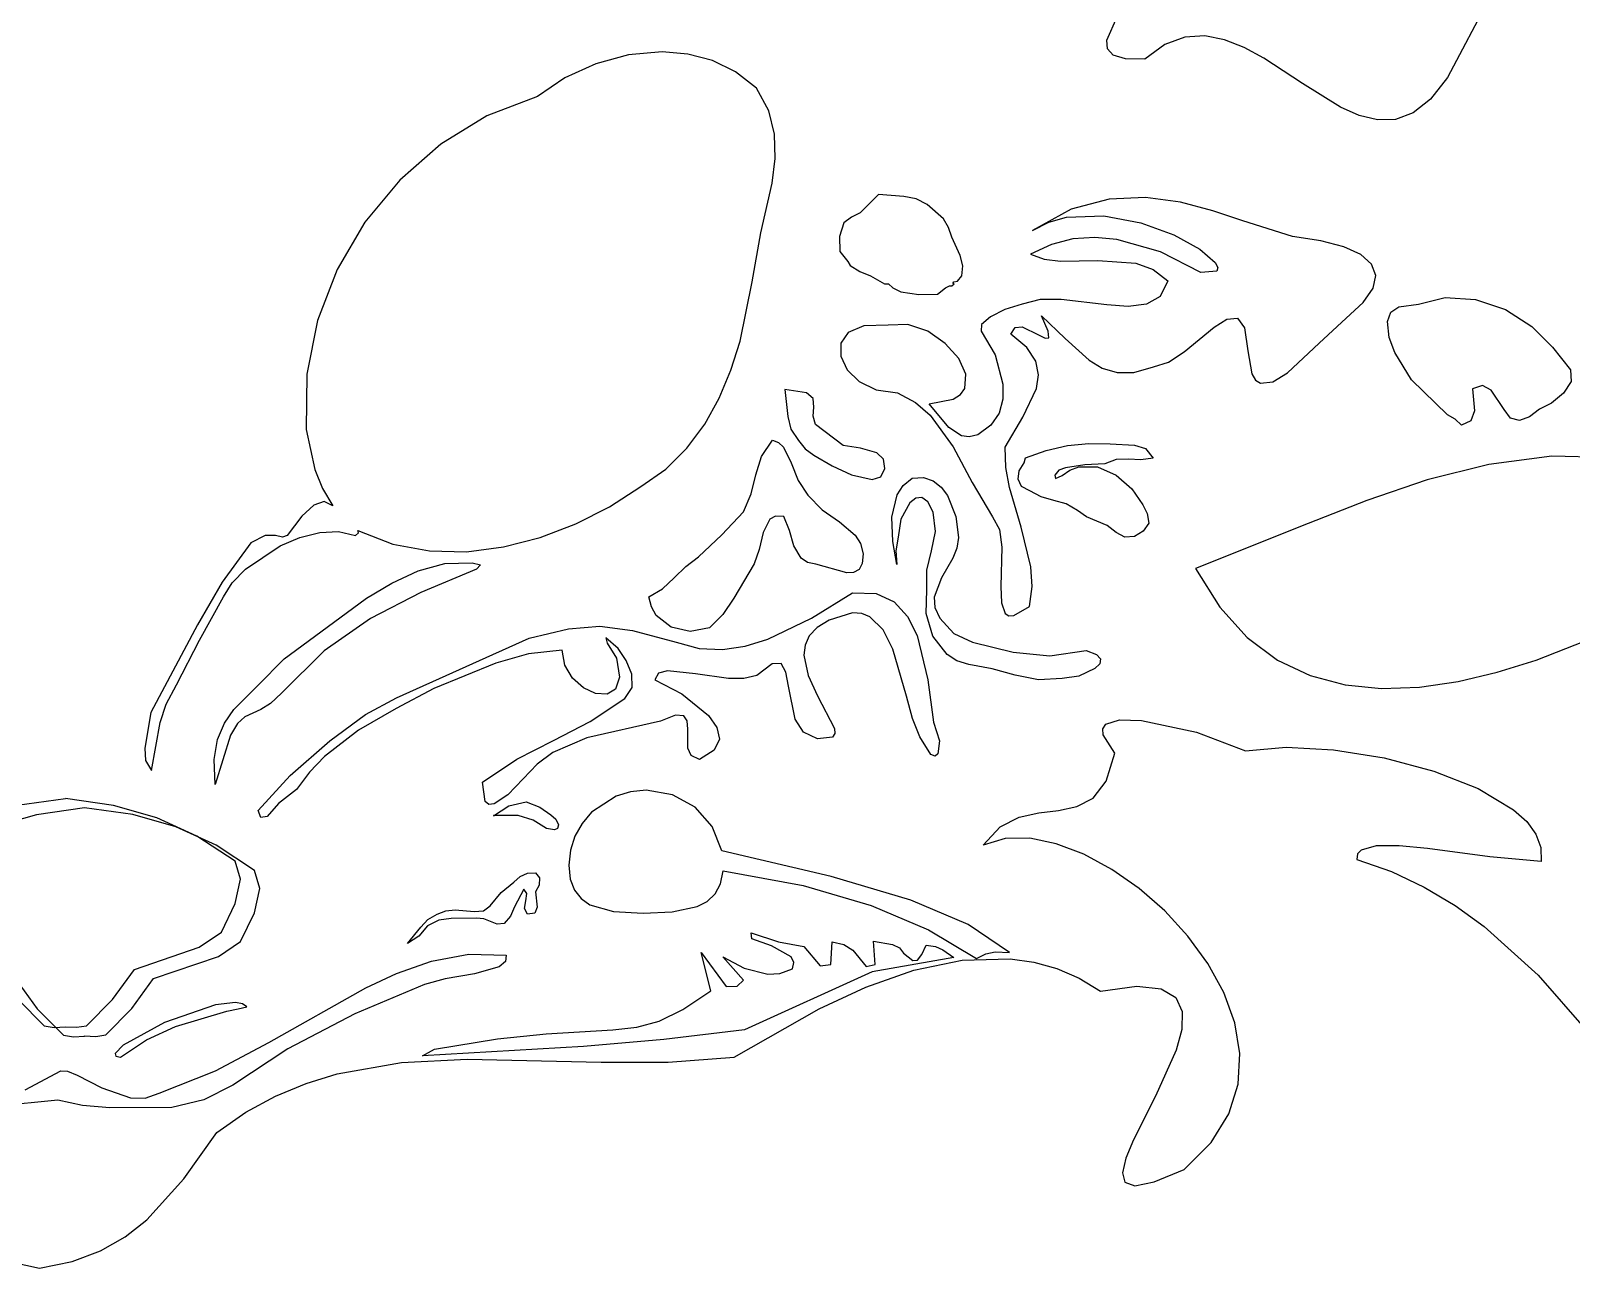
# Model space of a CAD drawing. Extents: x 0 to 245, y 66 to 287.
# Drawn here: x 122.4 to 203.8, y 112.3 to 177.7 of the extents above; entities that cross this region are included whole.
import ezdxf

# ---------------------------------------------------------------- set-up
doc = ezdxf.new("R2010")
doc.units = 0

msp = doc.modelspace()

# ---------------------------------------------------------------- linework, layer by layer
at = {"layer": 'Tête'}
for p, q in [((199.795261, 180.023084), (197.29527, 175.2688)), ((179.282254, 177.239774), (179.832749, 178.466838)), ((179.312456, 176.779926), (179.282254, 177.239774)), ((179.620347, 176.446183), (179.312456, 176.779926)), ((182.34736, 177.005746), (181.29137, 176.22796)), ((183.402172, 177.397931), (182.34736, 177.005746)), ((184.454468, 177.463208), (183.402172, 177.397931)), ((185.502905, 177.260271), (184.454468, 177.463208)), ((186.546143, 176.847813), (185.502905, 177.260271)), ((187.582843, 176.284528), (186.546143, 176.847813)), ((152.261151, 175.979995), (150.631157, 175.236539)), ((153.995952, 176.453271), (152.261151, 175.979995)), ((155.767, 176.616), (153.995952, 176.453271)), ((155.76685, 176.61594), (155.767, 176.616)), ((157.125495, 176.501692), (155.76685, 176.61594)), ((158.432307, 176.156068), (157.125495, 176.501692)), ((159.654996, 175.560097), (158.432307, 176.156068)), ((180.261471, 176.256282), (179.620347, 176.446183)), ((181.29137, 176.22796), (180.261471, 176.256282)), ((189.631263, 174.940251), (187.582843, 176.284528)), ((150.631157, 175.236539), (149.17453, 174.26327)), ((160.76127, 174.69481), (159.654996, 175.560097)), ((197.29527, 175.2688), (196.397691, 174.112203)), ((161.404469, 173.504931), (160.76127, 174.69481)), ((191.637439, 173.696991), (189.631263, 174.940251)), ((149.17453, 174.26327), (146.506655, 173.231136)), ((161.706, 172.263648), (161.404469, 173.504931)), ((192.621335, 173.259976), (191.637439, 173.696991)), ((196.397691, 174.112203), (195.480167, 173.391716)), ((146.506655, 173.231136), (144.064228, 171.735255)), ((193.590649, 173.024296), (192.621335, 173.259976)), ((194.54404, 173.048645), (193.590649, 173.024296)), ((195.480167, 173.391716), (194.54404, 173.048645)), ((161.74078, 170.983878), (161.706, 172.263648)), ((144.064228, 171.735255), (141.897281, 169.840538)), ((161.583726, 169.678538), (161.74078, 170.983878)), ((141.897281, 169.840538), (140.055845, 167.611895)), ((160.993792, 167.042813), (161.583726, 169.678538)), ((167.208, 169.08), (166.2407, 168.11269)), ((167.20814, 169.08001), (167.208, 169.08)), ((168.545829, 168.971799), (167.20814, 169.08001)), ((169.195859, 168.841793), (168.545829, 168.971799)), ((169.78763, 168.54261), (169.195859, 168.841793)), ((179.395171, 168.833966), (177.39321, 168.295402)), ((181.328827, 168.91819), (179.395171, 168.833966)), ((183.168924, 168.67163), (181.328827, 168.91819)), ((184.890205, 168.217843), (183.168924, 168.67163)), ((165.774579, 167.882079), (165.38087, 167.57529)), ((166.2407, 168.11269), (165.774579, 167.882079)), ((170.64747, 167.79026), (169.78763, 168.54261)), ((170.905295, 167.324283), (170.64747, 167.79026)), ((177.39321, 168.295402), (175.3482, 167.17894)), ((176.219925, 167.61292), (177.154377, 167.87208)), ((177.154377, 167.87208), (179.121701, 167.950266)), ((179.121701, 167.950266), (181.070648, 167.582159)), ((186.467415, 167.680386), (184.890205, 168.217843)), ((140.055845, 167.611895), (138.589951, 165.114236)), ((160.53554, 164.45981), (160.993792, 167.042813)), ((165.38087, 167.57529), (165.150049, 166.857204)), ((171.07738, 166.82295), (170.905295, 167.324283)), ((175.3482, 167.17894), (176.219925, 167.61292)), ((181.070648, 167.582159), (182.821692, 166.936419)), ((182.821692, 166.936419), (184.19531, 166.181705)), ((189.0886, 166.84869), (186.467415, 167.680386)), ((165.150049, 166.857204), (165.16591, 166.07059)), ((171.529634, 165.844576), (171.07738, 166.82295)), ((176.3478, 166.440501), (175.2427, 165.91539)), ((177.488132, 166.72883), (176.3478, 166.440501)), ((178.649167, 166.806519), (177.488132, 166.72883)), ((179.816376, 166.69971), (178.649167, 166.806519)), ((182.111195, 166.037163), (179.816376, 166.69971)), ((184.19531, 166.181705), (185.011975, 165.486677)), ((190.593755, 166.630504), (189.0886, 166.84869)), ((191.803202, 166.311805), (190.593755, 166.630504)), ((192.7004, 165.897012), (191.803202, 166.311805)), ((165.16591, 166.07059), (165.59583, 165.53319)), ((165.59583, 165.53319), (165.70335, 165.31824)), ((165.70335, 165.31824), (166.21769, 165.006906)), ((171.664735, 165.311227), (171.529634, 165.844576)), ((171.61477, 164.78086), (171.664735, 165.311227)), ((175.2427, 165.91539), (175.959532, 165.648833)), ((175.959532, 165.648833), (176.823131, 165.554001)), ((176.823131, 165.554001), (178.805547, 165.588471)), ((178.805547, 165.588471), (180.819775, 165.436718)), ((180.819775, 165.436718), (181.723139, 165.109107)), ((184.25635, 164.95032), (182.111195, 166.037163)), ((185.011975, 165.486677), (185.155349, 165.214252)), ((193.268806, 165.390549), (192.7004, 165.897012)), ((193.491879, 164.796835), (193.268806, 165.390549)), ((138.589951, 165.114236), (137.549629, 162.412472)), ((166.21769, 165.006906), (166.77814, 164.78084)), ((166.77814, 164.78084), (167.53049, 164.35093)), ((171.390174, 164.490006), (171.61477, 164.78086)), ((181.723139, 165.109107), (182.49564, 164.51666)), ((182.49564, 164.51666), (182.094581, 163.691145)), ((185.092164, 165.019995), (184.25635, 164.95032)), ((185.155349, 165.214252), (185.092164, 165.019995)), ((193.353077, 164.120294), (193.491879, 164.796835)), ((159.890503, 161.323819), (160.53554, 164.45981)), ((167.53049, 164.35093), (167.74545, 164.35093)), ((167.74545, 164.35093), (167.9604, 164.13598)), ((167.9604, 164.13598), (168.39033, 163.92102)), ((168.39033, 163.92102), (169.34139, 163.795245)), ((169.34139, 163.795245), (170.32494, 163.8135)), ((170.32494, 163.8135), (170.75485, 164.13594)), ((170.75485, 164.13594), (170.96982, 164.24346)), ((170.96982, 164.24346), (171.07734, 164.24346)), ((171.07734, 164.24346), (171.215408, 164.351578)), ((171.137103, 164.362645), (171.18486, 164.45842)), ((171.215408, 164.351578), (171.137103, 164.362645)), ((171.18486, 164.45842), (171.390174, 164.490006)), ((182.094581, 163.691145), (181.370026, 163.274714)), ((192.835858, 163.365345), (193.353077, 164.120294)), ((173.894739, 162.996031), (173.127967, 162.615066)), ((174.80635, 163.27282), (173.894739, 162.996031)), ((175.755479, 163.520024), (174.80635, 163.27282)), ((176.871513, 163.523376), (175.755479, 163.520024)), ((179.277361, 163.233814), (176.871513, 163.523376)), ((180.403708, 163.158545), (179.277361, 163.233814)), ((181.370026, 163.274714), (180.403708, 163.158545)), ((191.92368, 162.53641), (192.835858, 163.365345)), ((194.297015, 162.853413), (194.707554, 163.132053)), ((194.707554, 163.132053), (195.74886, 163.27326)), ((195.74886, 163.27326), (197.159267, 163.628529)), ((197.159267, 163.628529), (198.76036, 163.518495)), ((198.76036, 163.518495), (200.357065, 162.991251)), ((200.357065, 162.991251), (201.75431, 162.09489)), ((137.549629, 162.412472), (136.984912, 159.571513)), ((166.432172, 162.136605), (165.610929, 161.782433)), ((167.72294, 162.17316), (166.432172, 162.136605)), ((168.766271, 162.205805), (167.72294, 162.17316)), ((169.808499, 161.842734), (168.766271, 162.205805)), ((172.65688, 162.207666), (172.63232, 161.85157)), ((173.127967, 162.615066), (172.65688, 162.207666)), ((174.429499, 162.046623), (174.80226, 162.070725)), ((174.80226, 162.070725), (175.673304, 161.650832)), ((176.174706, 161.847953), (175.82874, 162.66677)), ((175.82874, 162.66677), (177.080092, 161.458666)), ((183.364153, 160.748462), (184.950075, 162.060899)), ((184.950075, 162.060899), (185.629905, 162.48737)), ((185.629905, 162.48737), (186.181255, 162.533993)), ((186.181255, 162.533993), (186.564328, 162.030757)), ((190.502053, 161.214312), (191.92368, 162.53641)), ((194.113, 162.359), (194.297015, 162.853413)), ((194.113, 162.3587), (194.113, 162.359)), ((194.19944, 161.515324), (194.113, 162.3587)), ((201.75431, 162.09489), (202.839057, 161.002495)), ((159.404776, 159.785795), (159.890503, 161.323819)), ((165.610929, 161.782433), (165.217607, 161.210595)), ((170.739914, 161.2028), (169.808499, 161.842734)), ((172.63232, 161.85157), (173.374399, 160.598923)), ((174.19804, 161.68896), (174.429499, 162.046623)), ((175.056857, 160.980782), (174.19804, 161.68896)), ((175.673304, 161.650832), (176.02239, 161.473131)), ((176.02239, 161.473131), (176.21439, 161.494456)), ((176.21439, 161.494456), (176.174706, 161.847953)), ((177.080092, 161.458666), (178.338437, 160.310923)), ((186.564328, 162.030757), (186.73933, 160.80765)), ((194.49963, 160.72297), (194.19944, 161.515324)), ((165.217607, 161.210595), (165.210604, 160.521046)), ((165.210604, 160.521046), (165.548317, 159.81374)), ((171.450808, 160.404855), (170.739914, 161.2028)), ((173.374399, 160.598923), (173.789707, 159.041889)), ((175.525961, 160.266573), (175.056857, 160.980782)), ((182.537651, 160.202521), (183.364153, 160.748462)), ((186.73933, 160.80765), (186.941115, 159.588219)), ((188.823065, 159.647622), (190.502053, 161.214312)), ((194.94596, 159.998259), (194.49963, 160.72297)), ((202.839057, 161.002495), (203.78768, 159.79892)), ((158.786819, 158.30891), (159.404776, 159.785795)), ((165.548317, 159.81374), (166.189145, 159.188629)), ((171.831472, 159.56775), (171.450808, 160.404855)), ((175.672431, 159.543894), (175.525961, 160.266573)), ((178.338437, 160.310923), (179.037869, 159.897206)), ((179.037869, 159.897206), (179.820212, 159.663605)), ((179.820212, 159.663605), (180.712521, 159.665127)), ((180.712521, 159.665127), (181.74185, 159.95678)), ((181.74185, 159.95678), (182.537651, 160.202521)), ((188.04693, 159.165304), (188.823065, 159.647622)), ((195.39226, 159.27354), (194.94596, 159.998259)), ((203.78768, 159.79892), (203.823957, 159.184845)), ((136.984912, 159.571513), (136.94583, 156.65627)), ((166.189145, 159.188629), (167.091483, 158.745668)), ((171.5433, 158.498658), (171.772198, 158.810338)), ((171.772198, 158.810338), (171.831472, 159.56775)), ((173.789707, 159.041889), (173.782525, 158.255541)), ((174.846822, 157.300644), (175.563345, 158.810305)), ((175.563345, 158.810305), (175.672431, 159.543894)), ((186.941115, 159.588219), (187.141778, 159.259953)), ((187.141778, 159.259953), (187.398297, 159.093137)), ((187.398297, 159.093137), (188.04693, 159.165304)), ((197.28565, 157.42005), (195.39226, 159.27354)), ((199.132119, 158.970348), (198.60359, 158.80159)), ((198.60359, 158.80159), (198.709578, 157.630695)), ((199.600069, 158.724884), (199.132119, 158.970348)), ((203.823957, 159.184845), (203.418155, 158.570176)), ((158.019064, 156.924031), (158.786819, 158.30891)), ((162.264, 158.762), (162.409949, 157.339986)), ((163.40949, 158.59184), (162.264, 158.762)), ((162.264, 158.762), (162.264, 158.762)), ((163.748715, 158.287259), (163.40949, 158.59184)), ((163.78168, 157.839659), (163.748715, 158.287259)), ((167.091483, 158.745668), (168.21373, 158.58481)), ((168.21373, 158.58481), (169.16181, 158.077632)), ((169.16181, 158.077632), (169.94336, 157.408607)), ((170.926184, 156.758722), (169.89499, 158.01)), ((169.89499, 158.01), (169.895, 158.01)), ((169.895, 158.01), (171.163276, 158.251471)), ((171.163276, 158.251471), (171.5433, 158.498658)), ((173.782525, 158.255541), (173.582894, 157.520673)), ((200.27521, 157.71301), (199.600069, 158.724884)), ((202.787631, 158.050902), (202.14974, 157.72301)), ((203.418155, 158.570176), (202.787631, 158.050902)), ((162.409949, 157.339986), (162.565721, 156.659911)), ((163.74611, 157.34816), (163.78168, 157.839659)), ((163.87973, 156.91188), (163.74611, 157.34816)), ((169.94336, 157.408607), (171.15737, 155.730809)), ((173.582894, 157.520673), (173.153895, 156.879811)), ((173.91302, 155.71808), (174.846822, 157.300644)), ((197.695261, 157.198008), (197.28565, 157.42005)), ((198.0318, 156.8834), (197.695261, 157.198008)), ((198.709578, 157.630695), (198.521251, 157.114689)), ((200.626233, 157.244729), (200.27521, 157.71301)), ((201.092989, 157.132286), (200.626233, 157.244729)), ((201.619488, 157.312705), (201.092989, 157.132286)), ((202.14974, 157.72301), (201.619488, 157.312705)), ((136.94583, 156.65627), (137.410756, 154.540368)), ((157.083943, 155.662026), (158.019064, 156.924031)), ((162.565721, 156.659911), (162.97709, 156.0693)), ((165.33783, 155.803), (163.87973, 156.91188)), ((171.595494, 156.312558), (170.926184, 156.758722)), ((172.45861, 156.37548), (171.998545, 156.262128)), ((173.153895, 156.879811), (172.45861, 156.37548)), ((198.521251, 157.114689), (198.0318, 156.8834)), ((155.963888, 154.553763), (157.083943, 155.662026)), ((161.02825, 155.22389), (161.60372, 156.07887)), ((161.60372, 156.07887), (161.92773, 155.970168)), ((161.92773, 155.970168), (162.188149, 155.710042)), ((162.188149, 155.710042), (162.593396, 154.893781)), ((162.97709, 156.0693), (163.331251, 155.621251)), ((163.331251, 155.621251), (163.787582, 155.30117)), ((166.260466, 155.655417), (165.33783, 155.803)), ((167.12782, 155.41461), (166.260466, 155.655417)), ((171.15737, 155.730809), (172.156768, 153.843001)), ((171.998545, 156.262128), (171.595494, 156.312558)), ((173.940883, 154.640541), (173.91302, 155.71808)), ((174.982, 155.156), (176.070135, 155.542696)), ((176.070135, 155.542696), (177.1919, 155.8007)), ((177.1919, 155.8007), (178.327854, 155.902341)), ((178.327854, 155.902341), (179.46155, 155.8962)), ((179.46155, 155.8962), (180.74981, 155.825115)), ((180.74981, 155.825115), (181.324303, 155.647561)), ((181.324303, 155.647561), (181.72472, 155.13345)), ((160.721908, 154.248353), (161.02825, 155.22389)), ((162.593396, 154.893781), (162.969823, 153.946625)), ((163.787582, 155.30117), (164.76573, 154.73263)), ((164.76573, 154.73263), (165.775941, 154.246565)), ((167.479795, 155.087741), (167.12782, 155.41461)), ((167.534501, 154.593877), (167.479795, 155.087741)), ((174.638288, 154.47357), (174.91151, 154.8881)), ((174.91151, 154.8881), (174.98191, 155.15594)), ((174.98191, 155.15594), (174.982, 155.156)), ((178.123264, 154.777552), (177.09108, 154.62714)), ((179.16828, 154.83903), (178.123264, 154.777552)), ((179.780773, 155.069525), (179.16828, 154.83903)), ((180.428035, 155.07987), (179.780773, 155.069525)), ((181.084529, 155.0434), (180.428035, 155.07987)), ((181.72472, 155.13345), (181.084529, 155.0434)), ((199.474908, 154.798757), (196.210467, 153.981095)), ((202.809148, 155.232667), (199.474908, 154.798757)), ((206.20698, 155.161273), (202.809148, 155.232667)), ((137.410756, 154.540368), (137.820744, 153.535205)), ((154.64133, 153.63011), (155.963888, 154.553763)), ((160.474347, 153.244132), (160.721908, 154.248353)), ((162.969823, 153.946625), (163.46779, 153.18511)), ((165.775941, 154.246565), (166.87919, 153.99972)), ((166.87919, 153.99972), (167.323709, 154.156657)), ((167.323709, 154.156657), (167.534501, 154.593877)), ((168.515526, 153.687215), (168.98843, 154.08363)), ((168.98843, 154.08363), (169.582186, 154.111786)), ((169.582186, 154.111786), (170.089727, 153.93948)), ((170.089727, 153.93948), (170.513084, 153.606722)), ((174.129123, 153.578041), (173.940883, 154.640541)), ((174.586789, 154.027374), (174.638288, 154.47357)), ((174.772003, 153.642451), (174.586789, 154.027374)), ((176.73712, 154.503117), (176.534654, 154.234317)), ((176.534654, 154.234317), (176.569028, 154.059347)), ((176.569028, 154.059347), (176.92559, 154.21681)), ((177.09108, 154.62714), (176.73712, 154.503117)), ((176.92559, 154.21681), (177.328044, 154.507396)), ((177.328044, 154.507396), (177.794678, 154.669282)), ((177.794678, 154.669282), (178.78711, 154.68248)), ((178.78711, 154.68248), (179.775909, 154.22994)), ((179.775909, 154.22994), (180.59448, 153.5182)), ((196.210467, 153.981095), (193.022031, 152.901237)), ((137.820744, 153.535205), (138.36652, 152.60877)), ((152.982711, 152.570518), (154.64133, 153.63011)), ((160.07522, 152.3031), (160.474347, 153.244132)), ((163.46779, 153.18511), (164.223376, 152.408228)), ((167.909066, 152.010411), (168.192653, 153.193791)), ((168.192653, 153.193791), (168.515526, 153.687215)), ((170.513084, 153.606722), (170.85429, 153.153521)), ((170.85429, 153.153521), (171.298378, 152.045829)), ((172.156768, 153.843001), (173.24256, 152.03677)), ((174.741513, 151.481946), (174.129123, 153.578041)), ((175.20892, 153.41174), (174.772003, 153.642451)), ((175.811045, 153.08652), (175.20892, 153.41174)), ((180.59448, 153.5182), (181.190065, 152.666739)), ((137.35636, 152.658433), (136.715633, 152.061404)), ((137.896467, 152.84151), (137.35636, 152.658433)), ((138.36652, 152.60877), (137.896467, 152.84151)), ((151.200545, 151.662738), (152.982711, 152.570518)), ((158.929593, 151.077071), (160.07522, 152.3031)), ((164.223376, 152.408228), (165.153354, 151.77168)), ((168.869959, 152.773119), (168.394766, 151.913101)), ((169.175245, 153.016731), (168.869959, 152.773119)), ((169.495465, 153.055507), (169.175245, 153.016731)), ((169.807971, 152.82902), (169.495465, 153.055507)), ((170.09012, 152.27684), (169.807971, 152.82902)), ((176.471407, 152.904354), (175.811045, 153.08652)), ((177.128271, 152.717138), (176.471407, 152.904354)), ((177.7199, 152.37677), (177.128271, 152.717138)), ((178.210093, 152.039169), (177.7199, 152.37677)), ((181.190065, 152.666739), (181.413666, 152.20322)), ((193.022031, 152.901237), (189.915803, 151.680738)), ((136.715633, 152.061404), (135.94372, 151.05229)), ((149.326392, 150.940865), (151.200545, 151.662738)), ((161.455825, 151.904236), (161.103, 151.212435)), ((161.764235, 152.064799), (161.455825, 151.904236)), ((162.19965, 152.04489), (161.764235, 152.064799)), ((162.496481, 151.307384), (162.19965, 152.04489)), ((165.153354, 151.77168), (165.971077, 151.067047)), ((167.961804, 150.722483), (167.909066, 152.010411)), ((168.394766, 151.913101), (168.25105, 150.95888)), ((170.224047, 151.253978), (170.09012, 152.27684)), ((171.298378, 152.045829), (171.43825, 150.93648)), ((173.24256, 152.03677), (173.59759, 151.365314)), ((175.259743, 149.397373), (174.741513, 151.481946)), ((178.754382, 151.806984), (178.210093, 152.039169)), ((179.292608, 151.567739), (178.754382, 151.806984)), ((179.76461, 151.20896), (179.292608, 151.567739)), ((181.50446, 151.69845), (181.202325, 151.271077)), ((181.413666, 152.20322), (181.50446, 151.69845)), ((189.915803, 151.680738), (183.9748, 149.30403)), ((134.03191, 150.66472), (132.513299, 148.587278)), ((134.783873, 151.038114), (134.03191, 150.66472)), ((135.328795, 151.047899), (134.783873, 151.038114)), ((135.703227, 150.962987), (135.328795, 151.047899)), ((135.580334, 150.506059), (136.62073, 150.942007)), ((135.94372, 151.05229), (135.703227, 150.962987)), ((136.62073, 150.942007), (137.668047, 151.203437)), ((137.668047, 151.203437), (138.667552, 151.251028)), ((138.667552, 151.251028), (139.56451, 151.04546)), ((139.56451, 151.04546), (139.719693, 151.190085)), ((139.719693, 151.190085), (139.68043, 151.31335)), ((139.68043, 151.31335), (141.541115, 150.594294)), ((147.391813, 150.43899), (149.326392, 150.940865)), ((157.70058, 149.92554), (158.929593, 151.077071)), ((161.103, 151.212435), (160.907135, 150.310964)), ((162.730361, 150.503887), (162.496481, 151.307384)), ((165.971077, 151.067047), (166.248266, 150.624068)), ((168.175, 149.519), (167.961804, 150.722483)), ((168.25105, 150.95888), (168.126008, 150.241842)), ((170.015463, 150.239304), (170.224047, 151.253978)), ((171.43825, 150.93648), (171.350756, 150.375157)), ((173.59759, 151.365314), (173.722631, 150.431647)), ((180.225443, 150.957452), (179.76461, 151.20896)), ((180.740334, 151.001117), (180.225443, 150.957452)), ((181.202325, 151.271077), (180.740334, 151.001117)), ((133.739233, 149.267891), (135.580334, 150.506059)), ((141.541115, 150.594294), (143.467613, 150.231612)), ((143.467613, 150.231612), (145.428366, 150.191208)), ((145.428366, 150.191208), (147.391813, 150.43899)), ((157.01832, 149.41565), (157.70058, 149.92554)), ((160.907135, 150.310964), (160.63419, 149.5413)), ((163.123206, 149.840427), (162.730361, 150.503887)), ((163.448588, 149.625594), (163.123206, 149.840427)), ((166.248266, 150.624068), (166.3899, 150.08591)), ((166.3899, 150.08591), (166.35314, 149.558268)), ((168.126008, 150.241842), (168.17495, 149.51903)), ((169.763209, 149.219482), (170.015463, 150.239304)), ((171.13172, 149.840697), (170.54171, 148.814703)), ((171.350756, 150.375157), (171.13172, 149.840697)), ((173.722631, 150.431647), (173.679191, 148.346874)), ((133.047995, 148.544313), (133.739233, 149.267891)), ((141.479714, 148.533552), (142.868466, 149.173348)), ((142.868466, 149.173348), (144.290027, 149.559864)), ((145.96, 149.259), (143.021631, 148.03419)), ((144.290027, 149.559864), (145.72281, 149.60779)), ((145.72281, 149.60779), (146.170056, 149.487046)), ((145.96004, 149.259), (145.96, 149.259)), ((146.170056, 149.487046), (145.96004, 149.259)), ((156.41317, 148.809327), (157.01832, 149.41565)), ((160.63419, 149.5413), (159.557565, 147.739056)), ((163.89693, 149.52303), (163.448588, 149.625594)), ((165.531825, 149.07871), (163.89693, 149.52303)), ((165.894122, 149.0946), (165.531825, 149.07871)), ((166.177887, 149.241142), (165.894122, 149.0946)), ((166.35314, 149.558268), (166.177887, 149.241142)), ((168.17495, 149.51903), (168.175, 149.519)), ((169.76613, 148.18118), (169.763209, 149.219482)), ((175.330285, 148.349275), (175.259743, 149.397373)), ((183.9748, 149.30403), (185.246136, 147.258932)), ((132.513299, 148.587278), (131.199225, 146.328602)), ((132.58261, 147.8035), (133.047995, 148.544313)), ((140.145356, 147.725786), (141.479714, 148.533552)), ((155.063, 147.799), (155.79233, 148.229476)), ((155.79233, 148.229476), (156.41317, 148.809327)), ((170.54171, 148.814703), (170.153593, 147.783161)), ((173.679191, 148.346874), (173.708935, 147.480362)), ((175.19337, 147.2919), (175.330285, 148.349275)), ((131.30524, 145.520203), (132.58261, 147.8035)), ((137.726171, 145.947581), (140.145356, 147.725786)), ((143.021631, 148.03419), (140.351517, 146.656729)), ((155.199609, 147.267774), (155.063, 147.799)), ((155.063, 147.799), (155.063, 147.799)), ((159.557565, 147.739056), (158.981118, 146.876314)), ((163.665952, 146.66741), (165.83424, 148.01942)), ((165.83424, 148.01942), (167.082333, 147.984379)), ((167.082333, 147.984379), (168.036988, 147.538119)), ((168.036988, 147.538119), (168.743003, 146.769042)), ((169.730021, 146.922929), (169.76613, 148.18118)), ((170.153593, 147.783161), (170.186923, 147.241769)), ((173.708935, 147.480362), (173.905139, 146.920831)), ((140.351517, 146.656729), (137.906221, 144.944188)), ((155.457686, 146.820603), (155.199609, 147.267774)), ((156.246805, 146.197215), (155.457686, 146.820603)), ((158.981118, 146.876314), (158.27679, 146.16578)), ((161.356924, 145.55883), (163.665952, 146.66741)), ((164.60455, 146.57832), (163.96772, 146.182354)), ((165.827156, 146.964742), (164.60455, 146.57832)), ((166.324297, 146.921599), (165.827156, 146.964742)), ((166.755036, 146.74393), (166.324297, 146.921599)), ((167.446417, 146.054152), (166.755036, 146.74393)), ((168.743003, 146.769042), (169.245176, 145.76555)), ((170.083301, 145.719465), (169.730021, 146.922929)), ((170.186923, 147.241769), (170.45274, 146.67074)), ((170.45274, 146.67074), (171.192391, 145.861978)), ((173.905139, 146.920831), (174.096635, 146.800651)), ((174.096635, 146.800651), (174.366913, 146.810578)), ((174.366913, 146.810578), (175.19337, 147.2919)), ((185.246136, 147.258932), (186.693182, 145.656989)), ((131.199225, 146.328602), (128.74478, 141.67984)), ((135.7836, 144.52121), (137.726171, 145.947581)), ((148.73232, 145.61206), (150.823292, 146.111984)), ((150.823292, 146.111984), (152.472739, 146.249628)), ((152.472739, 146.249628), (154.195068, 146.01499)), ((154.195068, 146.01499), (156.50469, 145.39807)), ((157.247469, 145.966414), (156.246805, 146.197215)), ((158.27679, 146.16578), (157.247469, 145.966414)), ((163.96772, 146.182354), (163.551159, 145.733294)), ((167.959529, 145.033674), (167.446417, 146.054152)), ((169.245176, 145.76555), (169.817194, 143.408934)), ((171.192391, 145.861978), (172.170088, 145.399009)), ((201.982462, 144.45745), (206.037835, 146.058855)), ((130.0978, 143.14704), (131.30524, 145.520203)), ((141.733749, 142.461706), (148.73232, 145.61206)), ((150.49289, 144.99101), (148.706466, 144.787602)), ((150.619682, 144.183021), (150.49289, 144.99101)), ((153.452624, 145.068309), (152.800977, 145.636311)), ((152.800977, 145.636311), (152.855865, 145.357009)), ((152.855865, 145.357009), (153.35536, 144.55901)), ((153.872955, 144.435743), (153.452624, 145.068309)), ((156.50469, 145.39807), (157.73233, 145.077607)), ((157.73233, 145.077607), (158.954166, 145.025207)), ((158.954166, 145.025207), (160.164323, 145.199428)), ((160.164323, 145.199428), (161.356924, 145.55883)), ((163.324745, 145.242618), (163.258356, 144.721803)), ((163.551159, 145.733294), (163.324745, 145.242618)), ((168.683855, 142.55369), (167.959529, 145.033674)), ((170.830694, 144.757051), (170.083301, 145.719465)), ((172.170088, 145.399009), (174.32515, 144.87016)), ((176.265075, 144.683564), (178.187, 144.9742)), ((178.187, 144.9742), (178.734008, 144.76277)), ((186.693182, 145.656989), (188.294166, 144.462055)), ((134.395238, 143.121061), (135.7836, 144.52121)), ((137.906221, 144.944188), (135.6423, 142.71414)), ((146.981478, 144.301551), (143.70876, 142.94937)), ((148.706466, 144.787602), (146.981478, 144.301551)), ((151.026301, 143.501479), (150.619682, 144.183021)), ((153.35536, 144.55901), (153.514909, 143.547599)), ((154.165491, 143.713959), (153.872955, 144.435743)), ((161.581477, 144.261675), (160.77526, 143.63857)), ((162.059094, 144.270172), (161.581477, 144.261675)), ((162.314454, 143.822719), (162.059094, 144.270172)), ((163.258356, 144.721803), (163.485169, 143.635673)), ((171.353657, 144.424445), (170.830694, 144.757051)), ((171.97692, 144.22195), (171.353657, 144.424445)), ((173.216965, 143.999995), (171.97692, 144.22195)), ((174.32515, 144.87016), (176.265075, 144.683564)), ((178.902031, 144.261267), (178.651638, 144.011472)), ((178.734008, 144.76277), (178.95092, 144.518412)), ((178.95092, 144.518412), (178.902031, 144.261267)), ((188.294166, 144.462055), (190.027316, 143.637984)), ((199.913532, 143.815428), (201.982462, 144.45745)), ((151.605834, 142.990874), (151.026301, 143.501479)), ((153.514909, 143.547599), (153.312821, 142.929568)), ((154.187129, 143.010328), (154.165491, 143.713959)), ((155.579836, 143.761084), (155.37625, 143.41731)), ((155.37625, 143.41731), (156.803178, 142.666587)), ((156.049946, 143.886062), (155.579836, 143.761084)), ((157.526001, 143.736582), (156.049946, 143.886062)), ((159.276933, 143.482782), (157.526001, 143.736582)), ((160.09064, 143.477358), (159.276933, 143.482782)), ((160.77526, 143.63857), (160.09064, 143.477358)), ((162.453899, 143.077975), (162.314454, 143.822719)), ((163.485169, 143.635673), (163.990623, 142.566725)), ((169.817194, 143.408934), (170.11143, 141.17549)), ((174.439984, 143.663735), (173.216965, 143.999995)), ((175.667478, 143.423242), (174.439984, 143.663735)), ((176.92095, 143.48859), (175.667478, 143.423242)), ((177.803524, 143.614494), (176.92095, 143.48859)), ((178.651638, 144.011472), (177.803524, 143.614494)), ((190.027316, 143.637984), (191.87086, 143.148628)), ((195.802041, 143.029476), (197.846134, 143.327388)), ((197.846134, 143.327388), (199.913532, 143.815428)), ((129.557288, 142.132014), (130.0978, 143.14704)), ((133.123964, 141.855129), (134.395238, 143.121061)), ((135.6423, 142.71414), (135.063951, 142.159444)), ((143.70876, 142.94937), (141.712523, 141.903676)), ((152.251373, 142.695695), (151.605834, 142.990874)), ((152.856005, 142.66043), (152.251373, 142.695695)), ((153.312821, 142.929568), (152.856005, 142.66043)), ((153.79477, 142.43222), (154.187129, 143.010328)), ((156.803178, 142.666587), (158.216576, 141.524348)), ((162.810415, 141.331243), (162.453899, 143.077975)), ((163.990623, 142.566725), (164.87356, 140.847674)), ((169.011526, 141.37072), (168.683855, 142.55369)), ((191.87086, 143.148628), (193.803026, 142.957841)), ((193.803026, 142.957841), (195.802041, 143.029476)), ((129.228969, 141.152945), (129.557288, 142.132014)), ((132.626627, 141.128152), (133.123964, 141.855129)), ((134.560049, 141.852417), (133.707078, 141.457585)), ((135.063951, 142.159444), (134.560049, 141.852417)), ((141.712523, 141.903676), (139.726258, 140.745395)), ((140.082528, 141.582489), (141.733749, 142.461706)), ((151.958601, 141.204568), (153.79477, 142.43222)), ((128.74478, 141.67984), (128.421513, 139.802796)), ((128.76768, 138.62452), (129.228969, 141.152945)), ((132.271832, 140.26152), (132.626627, 141.128152)), ((133.323753, 141.10789), (132.946367, 140.482081)), ((133.707078, 141.457585), (133.323753, 141.10789)), ((138.20302, 140.19219), (140.082528, 141.582489)), ((150.022881, 140.205679), (151.958601, 141.204568)), ((155.68081, 141.23176), (151.797325, 140.355018)), ((156.47455, 141.539461), (155.68081, 141.23176)), ((156.912372, 141.51385), (156.47455, 141.539461)), ((157.095582, 141.241435), (156.912372, 141.51385)), ((157.125488, 140.808725), (157.095582, 141.241435)), ((158.216576, 141.524348), (158.663158, 140.895454)), ((158.663158, 140.895454), (158.800304, 140.275537)), ((163.24017, 140.646571), (162.810415, 141.331243)), ((169.39384, 140.41012), (169.011526, 141.37072)), ((170.11143, 141.17549), (170.430807, 140.187016)), ((179.06548, 140.830921), (179.219132, 141.070176)), ((179.219132, 141.070176), (179.94922, 141.307136)), ((179.94922, 141.307136), (181.103399, 141.273378)), ((181.103399, 141.273378), (184.013851, 140.640175)), ((132.097338, 139.197495), (132.271832, 140.26152)), ((132.946367, 140.482081), (132.1409, 137.87834)), ((136.100998, 138.365516), (138.20302, 140.19219)), ((139.726258, 140.745395), (137.914633, 139.355934)), ((148.093854, 139.21392), (150.022881, 140.205679)), ((151.797325, 140.355018), (149.991041, 139.56874)), ((157.130617, 139.808452), (157.125488, 140.808725)), ((158.800304, 140.275537), (158.525997, 139.700212)), ((163.97938, 140.29924), (163.24017, 140.646571)), ((164.769096, 140.381218), (163.97938, 140.29924)), ((164.891924, 140.572125), (164.769096, 140.381218)), ((164.87356, 140.847674), (164.891924, 140.572125)), ((169.975638, 139.469771), (169.39384, 140.41012)), ((170.430807, 140.187016), (170.353419, 139.506922)), ((179.08068, 140.50088), (179.06548, 140.830921)), ((179.70141, 139.53763), (179.08068, 140.50088)), ((184.013851, 140.640175), (186.61013, 139.66351)), ((128.421513, 139.802796), (128.460231, 139.151632)), ((137.914633, 139.355934), (137.125771, 138.537451)), ((149.991041, 139.56874), (149.172136, 138.964933)), ((157.308456, 139.413907), (157.130617, 139.808452)), ((157.73822, 139.2051), (157.308456, 139.413907)), ((158.525997, 139.700212), (157.73822, 139.2051)), ((170.196054, 139.387069), (169.975638, 139.469771)), ((170.353419, 139.506922), (170.196054, 139.387069)), ((179.238928, 138.049766), (179.70141, 139.53763)), ((186.61013, 139.66351), (188.754223, 139.851354)), ((188.754223, 139.851354), (191.268379, 139.715548)), ((191.268379, 139.715548), (193.940453, 139.286637)), ((193.940453, 139.286637), (196.558301, 138.595166)), ((128.460231, 139.151632), (128.76768, 138.62452)), ((132.1409, 137.87834), (132.097338, 139.197495)), ((137.125771, 138.537451), (136.44232, 137.6167)), ((146.27776, 138.00766), (148.093854, 139.21392)), ((149.172136, 138.964933), (148.42858, 138.17356)), ((196.558301, 138.595166), (198.909778, 137.671679)), ((134.406, 136.509), (136.100998, 138.365516)), ((146.409077, 136.990395), (146.27776, 138.00766)), ((148.42858, 138.17356), (147.605315, 137.336915)), ((178.553259, 137.167432), (179.238928, 138.049766)), ((198.909778, 137.671679), (200.782738, 136.546721)), ((124.222, 137.129), (121.676508, 136.764951)), ((124.222, 137.14), (124.222, 137.129)), ((124.222, 137.13984), (124.222, 137.14)), ((126.767395, 136.775789), (124.222, 137.13984)), ((135.497118, 136.878215), (134.88712, 136.19463)), ((136.44232, 137.6167), (135.497118, 136.878215)), ((146.614091, 136.828813), (146.409077, 136.990395)), ((146.891871, 136.85467), (146.614091, 136.828813)), ((147.605315, 137.336915), (146.891871, 136.85467)), ((147.658134, 136.757029), (148.57837, 136.95675)), ((148.57837, 136.95675), (149.296081, 136.681376)), ((153.333842, 137.265117), (152.034484, 136.414584)), ((154.101165, 137.49637), (153.333842, 137.265117)), ((154.925, 137.577), (154.101165, 137.49637)), ((156.320534, 137.33899), (154.92497, 137.577)), ((154.92497, 137.577), (154.925, 137.577)), ((157.518046, 136.676175), (156.320534, 137.33899)), ((177.6977, 136.713665), (178.553259, 137.167432)), ((122.692508, 136.278951), (120.404854, 135.62662)), ((125.238, 136.643), (122.692508, 136.278951)), ((127.783397, 136.289789), (125.238, 136.65384)), ((125.238, 136.65384), (125.23837, 136.65381)), ((125.23837, 136.65381), (125.238, 136.643)), ((129.054836, 136.123456), (126.767395, 136.775789)), ((130.070841, 135.637456), (127.783397, 136.289789)), ((131.170837, 135.15146), (129.054836, 136.123456)), ((134.40602, 136.50891), (134.406, 136.509)), ((134.558468, 136.138418), (134.40602, 136.50891)), ((134.88712, 136.19463), (134.558468, 136.138418)), ((146.862, 136.233), (147.658134, 136.757029)), ((148.16219, 136.2408), (146.862, 136.2338)), ((146.862, 136.2338), (146.862, 136.233)), ((148.948662, 136.003856), (148.16219, 136.2408)), ((149.66345, 135.5526), (148.948662, 136.003856)), ((149.296081, 136.681376), (149.88492, 136.28286)), ((149.88492, 136.28286), (150.15543, 136.052021)), ((150.15543, 136.052021), (150.29043, 135.74904)), ((152.034484, 136.414584), (151.535325, 135.82722)), ((158.421283, 135.665217), (157.518046, 136.676175)), ((173.642462, 135.645), (174.644631, 136.154132)), ((174.644631, 136.154132), (175.69009, 136.383978)), ((175.69009, 136.383978), (176.725545, 136.511501)), ((176.725545, 136.511501), (177.6977, 136.713665)), ((200.782738, 136.546721), (201.473479, 135.918236)), ((132.186845, 134.66546), (130.070841, 135.637456)), ((150.075989, 135.477068), (149.66345, 135.5526)), ((150.244148, 135.549979), (150.075989, 135.477068)), ((150.29043, 135.74904), (150.244148, 135.549979)), ((151.535325, 135.82722), (151.158431, 135.153071)), ((158.93402, 134.38278), (158.421283, 135.665217)), ((172.73688, 134.67962), (173.642462, 135.645)), ((201.473479, 135.918236), (201.965037, 135.250837)), ((201.965037, 135.250837), (202.230893, 134.548342)), ((133.20191, 133.82842), (131.170837, 135.15146)), ((134.21792, 133.34242), (132.186845, 134.66546)), ((150.92024, 134.408094), (150.83719, 133.60825)), ((151.158431, 135.153071), (150.92024, 134.408094)), ((164.708602, 133.02149), (158.93402, 134.38278)), ((173.895635, 135.023401), (172.73688, 134.67962)), ((175.201399, 135.036098), (173.895635, 135.023401)), ((176.608533, 134.748202), (175.201399, 135.036098)), ((178.071395, 134.190205), (176.608533, 134.748202)), ((192.717632, 134.416719), (192.526753, 134.207265)), ((193.510678, 134.635415), (192.717632, 134.416719)), ((194.732421, 134.642289), (193.510678, 134.635415)), ((196.239229, 134.50349), (194.732421, 134.642289)), ((199.533525, 134.053475), (196.239229, 134.50349)), ((202.230893, 134.548342), (202.24453, 133.81457)), ((133.48282, 132.87467), (133.20191, 133.82842)), ((150.83719, 133.60825), (150.91333, 132.8706)), ((179.544346, 133.392599), (178.071395, 134.190205)), ((192.526753, 134.207265), (192.49691, 133.92005)), ((192.49691, 133.92005), (194.324718, 133.275759)), ((202.24453, 133.81457), (199.533525, 134.053475)), ((133.20191, 131.5836), (133.48282, 132.87467)), ((134.49883, 132.38867), (134.21792, 133.34242)), ((147.932355, 132.72513), (148.256898, 133.012892)), ((148.256898, 133.012892), (148.65659, 133.19249)), ((148.65659, 133.19249), (149.079573, 133.209192)), ((149.079573, 133.209192), (149.281172, 132.947329)), ((149.281172, 132.947329), (149.275461, 132.559538)), ((150.91333, 132.8706), (151.133303, 132.289583)), ((158.863751, 132.630402), (159.00227, 133.32238)), ((159.00227, 133.32238), (163.229431, 132.541057)), ((168.924068, 131.766954), (164.708602, 133.02149)), ((180.981745, 132.385874), (179.544346, 133.392599)), ((194.324718, 133.275759), (196.053097, 132.459666)), ((134.21792, 131.09759), (134.49883, 132.38867)), ((146.6754, 131.457915), (147.25798, 132.16456)), ((147.25798, 132.16456), (147.932355, 132.72513)), ((148.45722, 132.34897), (147.966186, 131.413274)), ((148.623169, 132.119424), (148.45722, 132.34897)), ((148.564411, 131.736576), (148.623169, 132.119424)), ((149.275461, 132.559538), (149.07651, 132.19846)), ((149.07651, 132.19846), (149.158134, 131.400955)), ((151.133303, 132.289583), (151.484441, 131.847238)), ((158.158625, 131.702917), (158.576354, 132.097439)), ((158.576354, 132.097439), (158.863751, 132.630402)), ((163.229431, 132.541057), (166.823241, 131.48828)), ((182.337951, 131.200524), (180.981745, 132.385874)), ((196.053097, 132.459666), (197.687472, 131.488186)), ((132.47265, 130.06803), (133.20191, 131.5836)), ((143.87202, 131.0232), (144.341999, 131.206604)), ((144.341999, 131.206604), (144.837321, 131.250385)), ((144.837321, 131.250385), (145.84142, 131.16656)), ((145.84142, 131.16656), (146.321066, 131.207781)), ((146.321066, 131.207781), (146.6754, 131.457915)), ((147.966186, 131.413274), (147.753469, 130.9286)), ((148.500863, 131.328771), (148.564411, 131.736576)), ((148.65244, 131.02435), (148.500863, 131.328771)), ((149.158134, 131.400955), (149.042711, 131.086665)), ((151.484441, 131.847238), (151.954075, 131.5256)), ((151.954075, 131.5256), (153.198154, 131.172594)), ((153.198154, 131.172594), (154.76419, 131.08686)), ((154.76419, 131.08686), (156.30893, 131.144265)), ((156.30893, 131.144265), (157.629113, 131.426263)), ((157.629113, 131.426263), (158.158625, 131.702917)), ((166.823241, 131.48828), (169.852865, 130.19371)), ((171.944434, 130.475763), (168.924068, 131.766954)), ((183.567325, 129.867039), (182.337951, 131.200524)), ((197.687472, 131.488186), (199.233268, 130.377739)), ((133.48865, 129.58203), (134.21792, 131.09759)), ((142.302, 129.469), (143.005313, 130.345704)), ((143.37104, 130.40578), (142.902074, 129.862746)), ((143.005313, 130.345704), (143.384036, 130.751181)), ((143.968294, 130.701955), (143.37104, 130.40578)), ((143.384036, 130.751181), (143.87202, 131.0232)), ((144.622246, 130.788967), (143.968294, 130.701955)), ((145.9649, 130.81322), (144.622246, 130.788967)), ((146.342472, 130.787663), (145.9649, 130.81322)), ((146.696829, 130.633444), (146.342472, 130.787663)), ((147.049759, 130.496728), (146.696829, 130.633444)), ((147.42305, 130.52368), (147.049759, 130.496728)), ((147.753469, 130.9286), (147.42305, 130.52368)), ((149.042711, 131.086665), (148.65244, 131.02435)), ((174.13372, 129.00451), (171.944434, 130.475763)), ((199.233268, 130.377739), (202.080825, 127.805606)), ((131.29381, 129.28235), (132.47265, 130.06803)), ((132.30981, 128.79634), (133.48865, 129.58203)), ((142.902074, 129.862746), (142.302, 129.469)), ((160.52077, 129.71925), (160.48107, 130.03675)), ((160.48107, 130.03675), (161.913056, 129.565088)), ((161.552645, 129.355463), (160.52077, 129.71925)), ((161.913056, 129.565088), (163.25919, 129.32237)), ((164.68795, 128.3698), (164.76295, 129.56241)), ((164.76295, 129.56241), (165.379994, 129.428178)), ((167.02954, 128.36977), (166.95024, 129.60008)), ((166.95024, 129.60008), (167.947116, 129.417985)), ((169.852865, 130.19371), (172.38747, 128.68701)), ((184.624225, 128.415911), (183.567325, 129.867039)), ((127.87015, 128.1035), (131.29381, 129.28235)), ((128.88615, 127.6175), (132.30981, 128.79634)), ((142.302, 129.469), (142.302, 129.469)), ((143.583315, 128.536524), (145.558841, 128.914857)), ((145.558841, 128.914857), (147.52741, 128.86247)), ((147.52741, 128.86247), (147.496192, 128.516901)), ((158.3448, 126.9784), (157.82927, 129.00728)), ((157.82927, 129.00728), (159.16178, 127.19328)), ((160.07261, 127.53884), (158.97299, 128.76675)), ((158.97299, 128.76675), (160.110139, 128.176676)), ((162.58452, 128.76675), (161.552645, 129.355463)), ((162.734271, 128.463013), (162.58452, 128.76675)), ((163.25919, 129.32237), (164.13231, 128.2905)), ((165.379994, 129.428178), (165.848769, 129.124475)), ((165.848769, 129.124475), (166.55328, 128.25073)), ((171.18759, 128.73603), (166.87087, 127.97296)), ((167.947116, 129.417985), (168.323962, 129.245891)), ((168.323962, 129.245891), (168.53774, 128.96508)), ((168.53774, 128.96508), (169.027681, 128.569383)), ((169.2641, 128.593954), (169.49024, 128.88578)), ((169.49024, 128.88578), (169.73277, 129.38528)), ((169.73277, 129.38528), (170.225822, 129.315264)), ((170.225822, 129.315264), (170.607682, 129.141468)), ((170.607682, 129.141468), (171.18759, 128.73603)), ((171.638801, 128.598015), (174.17594, 128.668925)), ((172.38747, 128.68701), (172.882123, 128.928552)), ((172.882123, 128.928552), (173.370579, 129.026948)), ((173.370579, 129.026948), (174.13372, 129.00451)), ((174.17594, 128.668925), (175.417053, 128.493191)), ((126.722421, 126.520202), (127.87015, 128.1035)), ((140.09885, 127.12313), (141.722697, 127.886329)), ((141.722697, 127.886329), (143.583315, 128.536524)), ((145.842998, 127.87231), (144.299138, 127.601522)), ((147.147858, 128.247873), (145.842998, 127.87231)), ((147.496192, 128.516901), (147.147858, 128.247873)), ((160.110139, 128.176676), (161.35423, 127.85394)), ((166.87087, 127.97296), (160.124, 124.91702)), ((161.35423, 127.85394), (161.995316, 127.896504)), ((161.995316, 127.896504), (162.66392, 128.13175)), ((162.66392, 128.13175), (162.734271, 128.463013)), ((164.13231, 128.2905), (164.68795, 128.3698)), ((166.530377, 127.162192), (169.072614, 128.058103)), ((166.55328, 128.25073), (167.02954, 128.36977)), ((169.027681, 128.569383), (169.2641, 128.593954)), ((169.072614, 128.058103), (171.638801, 128.598015)), ((175.417053, 128.493191), (176.631029, 128.157828)), ((176.631029, 128.157828), (177.811243, 127.648713)), ((185.463012, 126.877632), (184.624225, 128.415911)), ((121.58986, 127.60666), (122.737585, 126.023363)), ((127.738421, 126.034203), (128.88615, 127.6175)), ((134.98628, 124.24502), (140.09885, 127.12313)), ((143.20259, 127.30125), (139.529639, 125.747945)), ((144.299138, 127.601522), (143.20259, 127.30125)), ((159.16178, 127.19328), (159.741879, 127.213668)), ((159.741879, 127.213668), (160.07261, 127.53884)), ((164.065091, 126.023288), (166.530377, 127.162192)), ((177.811243, 127.648713), (178.95107, 126.95172)), ((178.95107, 126.95172), (180.859728, 127.213094)), ((180.859728, 127.213094), (182.159042, 127.082579)), ((182.159042, 127.082579), (182.932926, 126.619851)), ((202.080825, 127.805606), (204.639172, 124.874604)), ((121.721581, 126.509362), (123.09959, 125.11796)), ((125.34442, 125.1288), (126.722421, 126.520202)), ((132.160745, 126.232924), (129.467726, 125.296176)), ((133.214494, 126.357977), (132.160745, 126.232924)), ((133.583844, 126.291207), (133.214494, 126.357977)), ((133.81605, 126.12168), (133.583844, 126.291207)), ((156.862106, 125.97795), (158.3448, 126.9784)), ((182.932926, 126.619851), (183.265292, 125.884585)), ((186.038045, 125.282694), (185.463012, 126.877632)), ((122.737585, 126.023363), (124.11559, 124.63196)), ((126.36042, 124.6428), (127.738421, 126.034203)), ((130.051271, 125.079763), (132.76191, 125.89595)), ((132.76191, 125.89595), (133.35561, 126.025795)), ((133.35561, 126.025795), (133.81605, 126.12168)), ((139.529639, 125.747945), (135.99168, 123.90829)), ((155.614645, 125.372529), (156.862106, 125.97795)), ((159.57737, 123.46852), (164.065091, 126.023288)), ((183.265292, 125.884585), (183.240053, 124.936456)), ((123.09959, 125.11796), (123.628425, 125.031819)), ((123.628425, 125.031819), (124.222, 125.06216)), ((124.11559, 124.63196), (124.644429, 124.545819)), ((124.222, 125.06216), (124.222, 125.073)), ((124.222, 125.073), (124.815576, 125.0427)), ((124.815576, 125.0427), (125.34442, 125.1288)), ((125.83158, 124.5567), (126.36042, 124.6428)), ((129.467726, 125.296176), (127.279107, 124.106261)), ((128.514283, 124.38836), (130.051271, 125.079763)), ((147.070355, 124.426846), (149.642573, 124.704557)), ((149.642573, 124.704557), (153.158513, 124.907459)), ((153.158513, 124.907459), (154.43569, 125.052308)), ((154.43569, 125.052308), (155.614645, 125.372529)), ((160.124, 124.91702), (155.867521, 124.400626)), ((183.240053, 124.936456), (182.941121, 123.835141)), ((186.303682, 123.661588), (186.038045, 125.282694)), ((124.644429, 124.545819), (125.238, 124.57616)), ((125.238, 124.57616), (125.238, 124.587)), ((125.238, 124.587), (125.83158, 124.5567)), ((127.279107, 124.106261), (126.855857, 123.664747)), ((127.137, 123.458), (128.514283, 124.38836)), ((132.162245, 122.748545), (134.98628, 124.24502)), ((135.99168, 123.90829), (133.076991, 121.990531)), ((143.098, 123.528), (143.733, 123.88519)), ((151.611046, 124.028635), (143.0981, 123.528)), ((143.733, 123.88519), (147.070355, 124.426846)), ((155.867521, 124.400626), (151.611046, 124.028635)), ((182.941121, 123.835141), (181.85783, 121.411653)), ((126.855857, 123.664747), (126.896332, 123.525818)), ((126.896332, 123.525818), (127.137, 123.458)), ((127.137, 123.458), (127.137, 123.458)), ((138.5955, 122.581889), (141.984775, 123.175721)), ((141.984775, 123.175721), (145.463444, 123.362119)), ((143.0981, 123.528), (143.098, 123.528)), ((145.463444, 123.362119), (152.550026, 123.199641)), ((152.550026, 123.199641), (156.08847, 123.194282)), ((156.08847, 123.194282), (159.57737, 123.46852)), ((186.214285, 122.044806), (186.303682, 123.661588)), ((122.098184, 121.735943), (123.9848, 122.73481)), ((123.9848, 122.73481), (124.339228, 122.723135)), ((124.339228, 122.723135), (124.837308, 122.517508)), ((124.837308, 122.517508), (126.145449, 121.835153)), ((129.17687, 121.56137), (132.162245, 122.748545)), ((136.94524, 122.078511), (138.5955, 122.581889)), ((126.145449, 121.835153), (127.671283, 121.309266)), ((128.441479, 121.299224), (129.17687, 121.56137)), ((133.076991, 121.990531), (131.538749, 121.204914)), ((133.755183, 120.551481), (135.330353, 121.408865)), ((135.330353, 121.408865), (136.94524, 122.078511)), ((181.85783, 121.411653), (180.686719, 119.091522)), ((185.724213, 120.462839), (186.214285, 122.044806)), ((123.83248, 121.18992), (120.262321, 120.831053)), ((125.129221, 120.902616), (123.83248, 121.18992)), ((126.578456, 120.790215), (125.129221, 120.902616)), ((129.85634, 120.80244), (126.578456, 120.790215)), ((127.671283, 121.309266), (128.441479, 121.299224)), ((131.538749, 121.204914), (129.85634, 120.80244)), ((132.22407, 119.48489), (133.755183, 120.551481)), ((184.787825, 118.94618), (185.724213, 120.462839)), ((130.487663, 117.027655), (132.22407, 119.48489)), ((180.686719, 119.091522), (180.278013, 118.119405)), ((183.35948, 117.52532), (184.787825, 118.94618)), ((180.278013, 118.119405), (180.09909, 117.352154)), ((180.09909, 117.352154), (180.233863, 116.849445)), ((181.780145, 116.876352), (183.35948, 117.52532)), ((128.531361, 114.871749), (130.487663, 117.027655)), ((180.233863, 116.849445), (180.766244, 116.670952)), ((180.766244, 116.670952), (181.780145, 116.876352)), ((127.385054, 113.972711), (128.531361, 114.871749)), ((124.584737, 112.6643), (126.080939, 113.228105)), ((126.080939, 113.228105), (127.385054, 113.972711)), ((121.404174, 112.622851), (122.86217, 112.30766)), ((122.86217, 112.30766), (124.584737, 112.6643))]:
    msp.add_line(p, q, dxfattribs=at)

doc.saveas('drawing.dxf')
